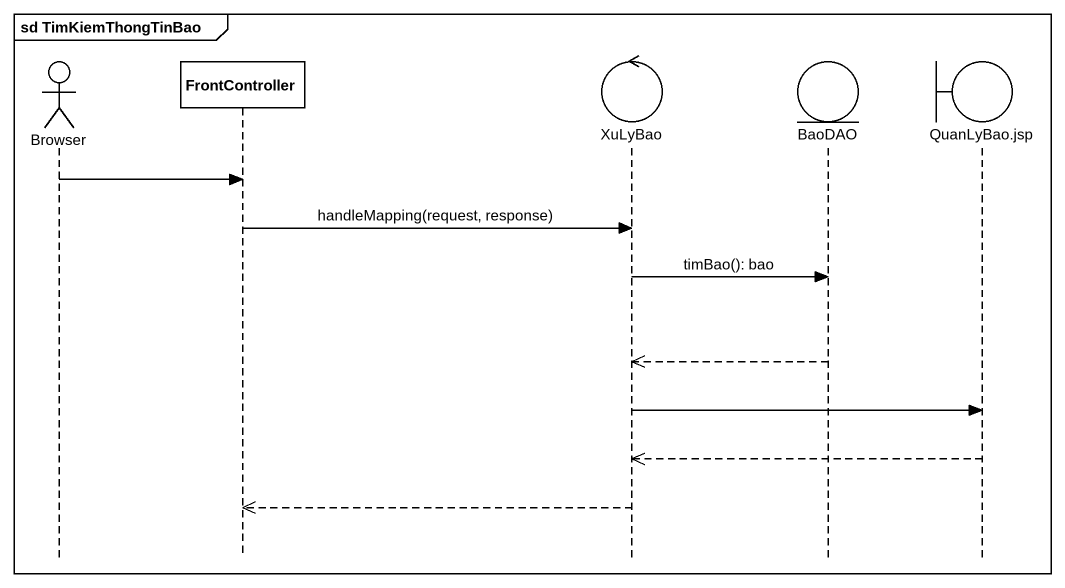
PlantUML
@startuml
mainframe sd TimKiemThongTinBao
hide footbox
actor Browser
participant FrontController
control XuLyBao
entity BaoDAO
boundary "QuanLyBao.jsp" as QuanLyBao_jsp

Browser -> FrontController
FrontController -> XuLyBao : handleMapping(request, response)
XuLyBao -> BaoDAO : timBao(): bao
BaoDAO -->> XuLyBao
XuLyBao -> QuanLyBao_jsp
QuanLyBao_jsp -->> XuLyBao
XuLyBao -->> FrontController
@enduml
